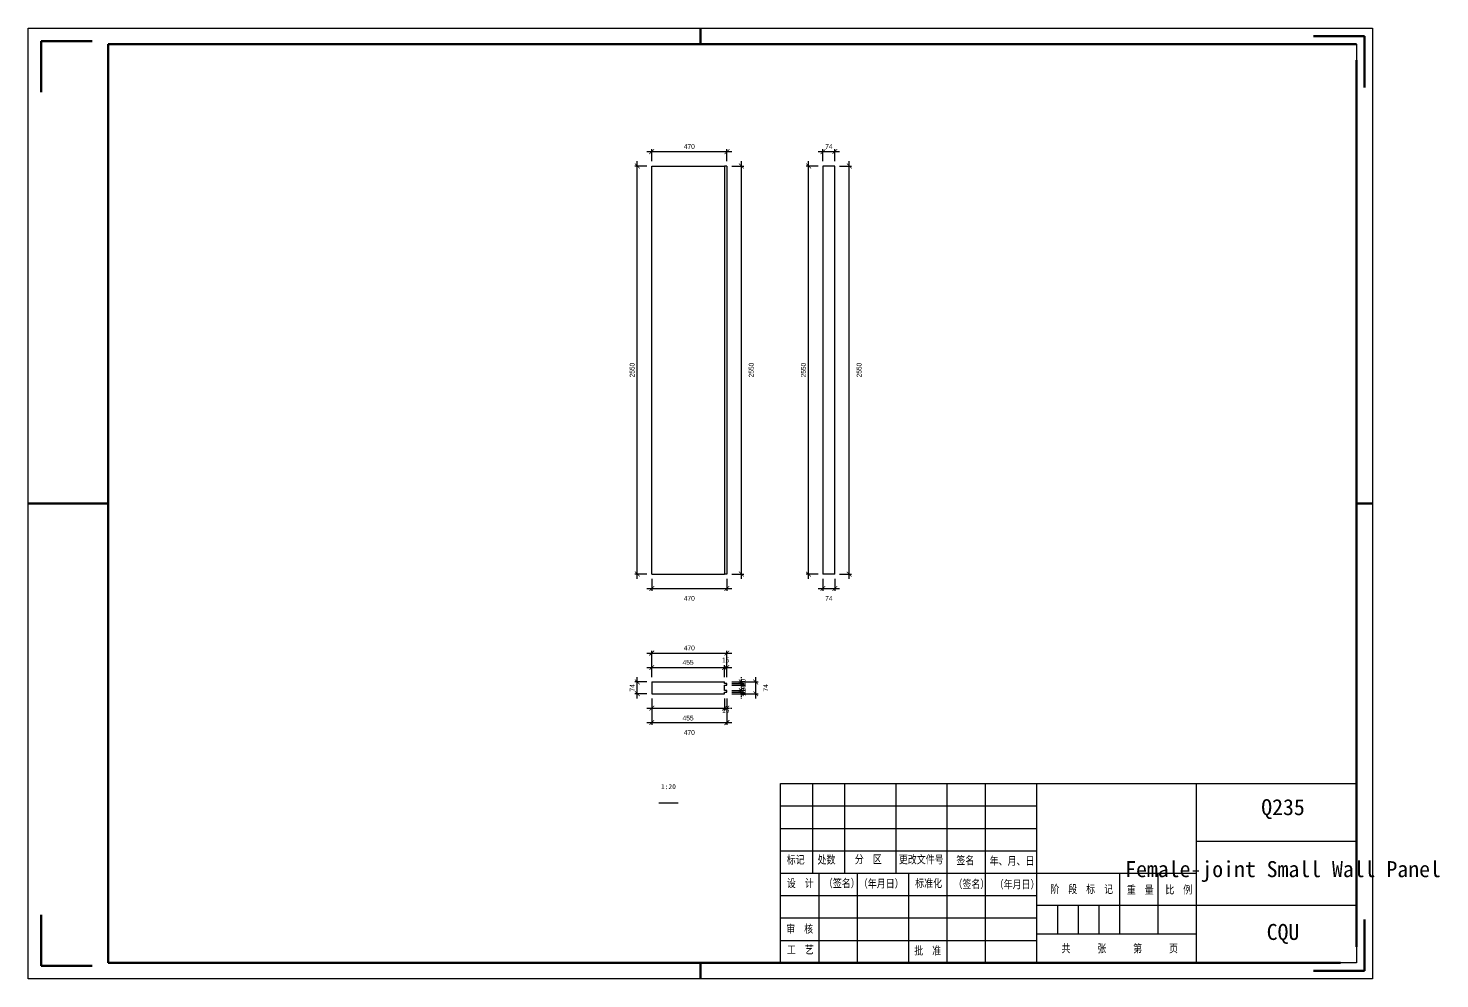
# Model space of a CAD drawing. Header units: millimetres. Extents: x 0 to 1925, y 0 to 4345.
# Drawn here: x 1470 to 1911, y 4037 to 4334 of the extents above; entities that cross this region are included whole.
import ezdxf

# ---------------------------------------------------------------- set-up
doc = ezdxf.new("R2010")
doc.units = ezdxf.units.MM
doc.layers.add('总内框线', color=7, linetype='Continuous', lineweight=50)
doc.layers.add('总外框线', color=7, linetype='Continuous', lineweight=30)
doc.styles.add('OpenSansCondensed-Light', font='OpenSansCondensed-Light.ttf')
doc.styles.add('陈杰（2）', font='gbenor.shx', dxfattribs={"width": 0.8, "bigfont": 'gbcbig.shx'})
doc.dimstyles.new('EZDXF', dxfattribs={"dimtxt": 0.25, "dimasz": 0.175, "dimexe": 0.375, "dimexo": 0.125, "dimgap": 0.1, "dimtad": 1, "dimlfac": 100, "dimzin": 12, "dimdsep": 46, "dimtxsty": 'OpenSansCondensed-Light', "dimblk": 'ARCHTICK', "dimcen": 2.5, "dimazin": 3, "dimtfac": 0.5, "dimtmove": 2, "dimatfit": 3, "dimarcsym": 0})

# ---------------------------------------------------------------- blocks, each defined once
blk = doc.blocks.new('_ARCHTICK')
at = {"color": 0, "linetype": 'ByBlock', "const_width": 0.15}
blk.add_lwpolyline([(-0.5, -0.5), (0.5, 0.5)], dxfattribs=at)

msp = doc.modelspace()

# ---------------------------------------------------------------- linework, layer by layer
for p, q in [((1885, 4329), (1885, 4144)), ((1664.77901, 4163.45), (1664.77901, 4290.95)), ((1664.77901, 4290.95), (1687.52901, 4290.95)), ((1687.52901, 4290.95), (1687.52901, 4163.45)), ((1688.27901, 4290.95), (1687.52901, 4290.95)), ((1688.27901, 4290.95), (1688.27901, 4163.45)), ((1721.97901, 4290.95), (1718.27901, 4290.95)), ((1718.27901, 4290.95), (1718.27901, 4163.45)), ((1721.97901, 4163.45), (1721.97901, 4290.95)), ((1664.77901, 4163.45), (1687.52901, 4163.45)), ((1688.27901, 4163.45), (1687.52901, 4163.45)), ((1721.97901, 4163.45), (1718.27901, 4163.45)), ((1664.77901, 4129.75), (1687.52901, 4129.75)), ((1664.77901, 4129.75), (1664.77901, 4126.05)), ((1687.52901, 4129.25), (1687.52901, 4129.75)), ((1688.27901, 4129.25), (1687.52901, 4129.25)), ((1687.52901, 4128.75), (1688.27901, 4128.75)), ((1687.52901, 4127.05), (1687.52901, 4128.75)), ((1688.27901, 4128.75), (1688.27901, 4129.25)), ((1664.77901, 4126.05), (1687.52901, 4126.05)), ((1688.27901, 4127.05), (1687.52901, 4127.05)), ((1687.52901, 4126.55), (1688.27901, 4126.55)), ((1687.52901, 4126.05), (1687.52901, 4126.55)), ((1688.27901, 4126.55), (1688.27901, 4127.05)), ((1705, 4098), (1885, 4098)), ((1705, 4042), (1705, 4098)), ((1715, 4098), (1715, 4070)), ((1725, 4098), (1725, 4070)), ((1741, 4098), (1741, 4070)), ((1757, 4098), (1757, 4070)), ((1769, 4098), (1769, 4042)), ((1785, 4098), (1785, 4042)), ((1835, 4042), (1835, 4098)), ((1885, 4098), (1885, 4042)), ((1667, 4092), (1673, 4092)), ((1705, 4091), (1785, 4091)), ((1705, 4084), (1785, 4084)), ((1835, 4080), (1885, 4080)), ((1705, 4077), (1785, 4077)), ((1705, 4070), (1835, 4070)), ((1717, 4070), (1717, 4042)), ((1729, 4070), (1729, 4042)), ((1745, 4070), (1745, 4042)), ((1757, 4070), (1757, 4042)), ((1811, 4051), (1811, 4070)), ((1823, 4051), (1823, 4070)), ((1705, 4063), (1785, 4063)), ((1785, 4060), (1835, 4060)), ((1791.5, 4060), (1791.5, 4051)), ((1798, 4060), (1798, 4051)), ((1804.5, 4060), (1804.5, 4051)), ((1835, 4060), (1885, 4060)), ((1705, 4056), (1785, 4056)), ((1705, 4049), (1785, 4049)), ((1785, 4051), (1835, 4051)), ((1885, 4042), (1705, 4042))]:
    msp.add_line(p, q)
at = {"layer": '总内框线'}
for p, q in [((1680, 4329), (1680, 4334)), ((1887.5, 4331.5), (1871.5, 4331.5)), ((1887.5, 4331.5), (1887.5, 4315.5)), ((1474, 4330), (1474, 4314)), ((1474, 4330), (1490, 4330)), ((1495, 4042), (1495, 4329)), ((1495, 4329), (1885, 4329)), ((1885, 4324), (1885, 4047)), ((1470, 4185.5), (1495, 4185.5)), ((1885, 4185.5), (1890, 4185.5)), ((1474, 4041), (1474, 4057)), ((1887.5, 4039.5), (1887.5, 4055.5)), ((1474, 4041), (1490, 4041)), ((1880, 4042), (1495, 4042)), ((1680, 4037), (1680, 4042)), ((1887.5, 4039.5), (1871.5, 4039.5))]:
    msp.add_line(p, q, dxfattribs=at)
at = {"layer": '总外框线'}
for p, q in [((1470, 4037), (1470, 4334)), ((1470, 4334), (1890, 4334)), ((1890, 4334), (1890, 4037)), ((1890, 4037), (1470, 4037))]:
    msp.add_line(p, q, dxfattribs=at)

# ---------------------------------------------------------------- texts
at = {"attachment_point": 5}
for s, insert, char_height in [('1:20', (1670, 4097), 1.5), ('Q235', (1862, 4090), 5), ('Female-joint Small Wall Panel', (1862, 4070.5), 5), ('CQU', (1862, 4051), 5)]:
    msp.add_mtext(s, dxfattribs=dict(at, insert=insert, char_height=char_height))
at = {"char_height": 2.5, "width": 93.0192856, "attachment_point": 1, "style": '陈杰（2）'}
for s, insert in [('{\\fSimSun|b0|i0|c134|p2;标记}', (1706.95482, 4075.44053)), ('{\\fSimSun|b0|i0|c134|p2;处数}', (1716.57596, 4075.45543)), ('{\\fSimSun|b0|i0|c134|p2;分\u3000区}', (1728.23692, 4075.57959)), ('{\\fSimSun|b0|i0|c134|p2;更改文件号}', (1741.97169, 4075.52496)), ('{\\fSimSun|b0|i0|c134|p2;签名}', (1759.95608, 4075.2667)), ('{\\fSimSun|b0|i0|c134|p2;年、月、日}', (1770.35064, 4075.07301)), ('{\\fSimSun|b0|i0|c134|p2;设\u3000计}', (1707.01432, 4068.10007)), ('{\\fSimSun|b0|i0|c134|p2;（签名）}', (1718.55629, 4068.10007)), ('{\\fSimSun|b0|i0|c134|p2;\u3000（年月日）}', (1726.68156, 4067.98584)), ('{\\fSimSun|b0|i0|c134|p2;标准化}', (1747.08823, 4068.08517)), ('{\\fSimSun|b0|i0|c134|p2;（签名）}', (1759.05516, 4067.83685)), ('{\\fSimSun|b0|i0|c134|p2;（年月日）}', (1771.923, 4067.73752)), ('{\\fSimSun|b0|i0|c134|p2;阶\u3000段\u3000标\u3000记}', (1789.30395, 4066.25254)), ('{\\fSimSun|b0|i0|c134|p2;重\u3000量}', (1813.18681, 4066.02408)), ('{\\fSimSun|b0|i0|c134|p2;比\u3000例}', (1825.23873, 4066.09361)), ('{\\fSimSun|b0|i0|c134|p2;审\u3000核}', (1706.81034, 4053.83138)), ('{\\fSimSun|b0|i0|c134|p2;工\u3000艺}', (1707.01432, 4047.34515)), ('{\\fSimSun|b0|i0|c134|p2;批\u3000准}', (1746.78226, 4047.0273)), ('{\\fSimSun|b0|i0|c134|p2;共\u3000\u3000\u3000张\u3000\u3000\u3000第\u3000\u3000\u3000页}', (1792.79713, 4047.72757))]:
    msp.add_mtext(s, dxfattribs=dict(at, insert=insert))

# ---------------------------------------------------------------- dimensions: what is measured, and where the dimension line sits
for base, p1, p2, location, override in [((1664.77901, 4295.45), (1664.77901, 4290.95), (1688.27901, 4290.95), (1676.52901, 4297.05), {"dimtxt": 1.5, "dimasz": 1.5, "dimexe": 0.75, "dimexo": 1.5, "dimtad": 1, "dimlfac": 20, "dimblk": 'ARCHTICK', "dimsah": 0, "dimtsz": 0, "dimdle": 1.5, "dimtmove": 2}), ((1718.27901, 4295.45), (1718.27901, 4290.95), (1721.97901, 4290.95), (1720.12901, 4297.05), {"dimtxt": 1.5, "dimasz": 1.5, "dimexe": 0.75, "dimexo": 1.5, "dimtad": 1, "dimlfac": 20, "dimblk": 'ARCHTICK', "dimsah": 0, "dimtsz": 0, "dimdle": 1.5, "dimtmove": 2}), ((1664.77901, 4158.95), (1664.77901, 4163.45), (1688.27901, 4163.45), (1676.52901, 4155.85), {"dimtxt": 1.5, "dimasz": 1.5, "dimexe": 0.75, "dimexo": 1.5, "dimtad": 4, "dimlfac": 20, "dimblk": 'ARCHTICK', "dimsah": 0, "dimtsz": 0, "dimdle": 1.5, "dimtmove": 2}), ((1718.27901, 4158.95), (1718.27901, 4163.45), (1721.97901, 4163.45), (1720.12901, 4155.85), {"dimtxt": 1.5, "dimasz": 1.5, "dimexe": 0.75, "dimexo": 1.5, "dimtad": 4, "dimlfac": 20, "dimblk": 'ARCHTICK', "dimsah": 0, "dimtsz": 0, "dimdle": 1.5, "dimtmove": 2}), ((1664.77901, 4138.75), (1664.77901, 4129.75), (1688.27901, 4129.75), (1676.52901, 4140.35), {"dimtxt": 1.5, "dimasz": 1.5, "dimexe": 0.75, "dimexo": 1.5, "dimtad": 1, "dimlfac": 20, "dimblk": 'ARCHTICK', "dimsah": 0, "dimtsz": 0, "dimdle": 1.5, "dimtmove": 2}), ((1664.77901, 4134.25), (1664.77901, 4129.75), (1687.52901, 4129.75), (1676.15401, 4135.85), {"dimtxt": 1.5, "dimasz": 1.5, "dimexe": 0.75, "dimexo": 1.5, "dimtad": 1, "dimlfac": 20, "dimblk": 'ARCHTICK', "dimsah": 0, "dimtsz": 0, "dimdle": 1.5, "dimtmove": 2}), ((1687.52901, 4134.25), (1687.52901, 4129.75), (1688.27901, 4129.75), (1687.90401, 4136.6), {"dimtxt": 1.5, "dimasz": 1.5, "dimexe": 0.75, "dimexo": 1.5, "dimtad": 1, "dimlfac": 20, "dimblk": 'ARCHTICK', "dimsah": 0, "dimtsz": 0, "dimdle": 1.5, "dimtmove": 2}), ((1664.77901, 4121.55), (1664.77901, 4126.05), (1687.52901, 4126.05), (1676.15401, 4118.45), {"dimtxt": 1.5, "dimasz": 1.5, "dimexe": 0.75, "dimexo": 1.5, "dimtad": 4, "dimlfac": 20, "dimblk": 'ARCHTICK', "dimsah": 0, "dimtsz": 0, "dimdle": 1.5, "dimtmove": 2}), ((1664.77901, 4117.05), (1664.77901, 4126.05), (1688.27901, 4126.05), (1676.52901, 4113.95), {"dimtxt": 1.5, "dimasz": 1.5, "dimexe": 0.75, "dimexo": 1.5, "dimtad": 4, "dimlfac": 20, "dimblk": 'ARCHTICK', "dimsah": 0, "dimtsz": 0, "dimdle": 1.5, "dimtmove": 2}), ((1687.52901, 4121.55), (1687.52901, 4126.05), (1688.27901, 4126.05), (1687.90401, 4120.9), {"dimtxt": 1.5, "dimasz": 1.5, "dimexe": 0.75, "dimexo": 1.5, "dimtad": 4, "dimlfac": 20, "dimblk": 'ARCHTICK', "dimsah": 0, "dimtsz": 0, "dimdle": 1.5, "dimtmove": 2})]:
    msp.add_linear_dim(base=base, p1=p1, p2=p2, location=location, dimstyle='EZDXF', override=override).render()
for base, p1, p2, location, override in [((1660.27901, 4163.45), (1664.77901, 4163.45), (1664.77901, 4290.95), (1658.67901, 4227.2), {"dimtxt": 1.5, "dimasz": 1.5, "dimexe": 0.75, "dimexo": 1.5, "dimtad": 1, "dimlfac": 20, "dimblk": 'ARCHTICK', "dimsah": 0, "dimtsz": 0, "dimdle": 1.5, "dimtmove": 2}), ((1692.77901, 4163.45), (1688.27901, 4163.45), (1688.27901, 4290.95), (1695.87901, 4227.2), {"dimtxt": 1.5, "dimasz": 1.5, "dimexe": 0.75, "dimexo": 1.5, "dimtad": 4, "dimlfac": 20, "dimblk": 'ARCHTICK', "dimsah": 0, "dimtsz": 0, "dimdle": 1.5, "dimtmove": 2}), ((1713.77901, 4163.45), (1718.27901, 4163.45), (1718.27901, 4290.95), (1712.17901, 4227.2), {"dimtxt": 1.5, "dimasz": 1.5, "dimexe": 0.75, "dimexo": 1.5, "dimtad": 1, "dimlfac": 20, "dimblk": 'ARCHTICK', "dimsah": 0, "dimtsz": 0, "dimdle": 1.5, "dimtmove": 2}), ((1726.47901, 4163.45), (1721.97901, 4163.45), (1721.97901, 4290.95), (1729.57901, 4227.2), {"dimtxt": 1.5, "dimasz": 1.5, "dimexe": 0.75, "dimexo": 1.5, "dimtad": 4, "dimlfac": 20, "dimblk": 'ARCHTICK', "dimsah": 0, "dimtsz": 0, "dimdle": 1.5, "dimtmove": 2}), ((1660.27901, 4126.05), (1664.77901, 4126.05), (1664.77901, 4129.75), (1658.67901, 4127.9), {"dimtxt": 1.5, "dimasz": 1.5, "dimexe": 0.75, "dimexo": 1.5, "dimtad": 1, "dimlfac": 20, "dimblk": 'ARCHTICK', "dimsah": 0, "dimtsz": 0, "dimdle": 1.5, "dimtmove": 2}), ((1692.77901, 4129.25), (1688.27901, 4129.25), (1688.27901, 4129.75), (1693.42901, 4129.5), {"dimtxt": 1.5, "dimasz": 1.5, "dimexe": 0.75, "dimexo": 1.5, "dimtad": 4, "dimlfac": 20, "dimblk": 'ARCHTICK', "dimsah": 0, "dimtsz": 0, "dimdle": 1.5, "dimtmove": 2}), ((1697.27901, 4126.05), (1688.27901, 4126.05), (1688.27901, 4129.75), (1700.37901, 4127.9), {"dimtxt": 1.5, "dimasz": 1.5, "dimexe": 0.75, "dimexo": 1.5, "dimtad": 4, "dimlfac": 20, "dimblk": 'ARCHTICK', "dimsah": 0, "dimtsz": 0, "dimdle": 1.5, "dimtmove": 2}), ((1692.77901, 4128.75), (1688.27901, 4128.75), (1688.27901, 4129.25), (1693.42901, 4129), {"dimtxt": 1.5, "dimasz": 1.5, "dimexe": 0.75, "dimexo": 1.5, "dimtad": 4, "dimlfac": 20, "dimblk": 'ARCHTICK', "dimsah": 0, "dimtsz": 0, "dimdle": 1.5, "dimtmove": 2}), ((1692.77901, 4127.05), (1688.27901, 4127.05), (1688.27901, 4128.75), (1693.42901, 4127.9), {"dimtxt": 1.5, "dimasz": 1.5, "dimexe": 0.75, "dimexo": 1.5, "dimtad": 4, "dimlfac": 20, "dimblk": 'ARCHTICK', "dimsah": 0, "dimtsz": 0, "dimdle": 1.5, "dimtmove": 2}), ((1692.77901, 4126.55), (1688.27901, 4126.55), (1688.27901, 4127.05), (1693.42901, 4126.8), {"dimtxt": 1.5, "dimasz": 1.5, "dimexe": 0.75, "dimexo": 1.5, "dimtad": 4, "dimlfac": 20, "dimblk": 'ARCHTICK', "dimsah": 0, "dimtsz": 0, "dimdle": 1.5, "dimtmove": 2}), ((1692.77901, 4126.05), (1688.27901, 4126.05), (1688.27901, 4126.55), (1693.42901, 4126.3), {"dimtxt": 1.5, "dimasz": 1.5, "dimexe": 0.75, "dimexo": 1.5, "dimtad": 4, "dimlfac": 20, "dimblk": 'ARCHTICK', "dimsah": 0, "dimtsz": 0, "dimdle": 1.5, "dimtmove": 2})]:
    msp.add_linear_dim(base=base, p1=p1, p2=p2, angle=90, location=location, dimstyle='EZDXF', override=override).render()

doc.saveas('drawing.dxf')
